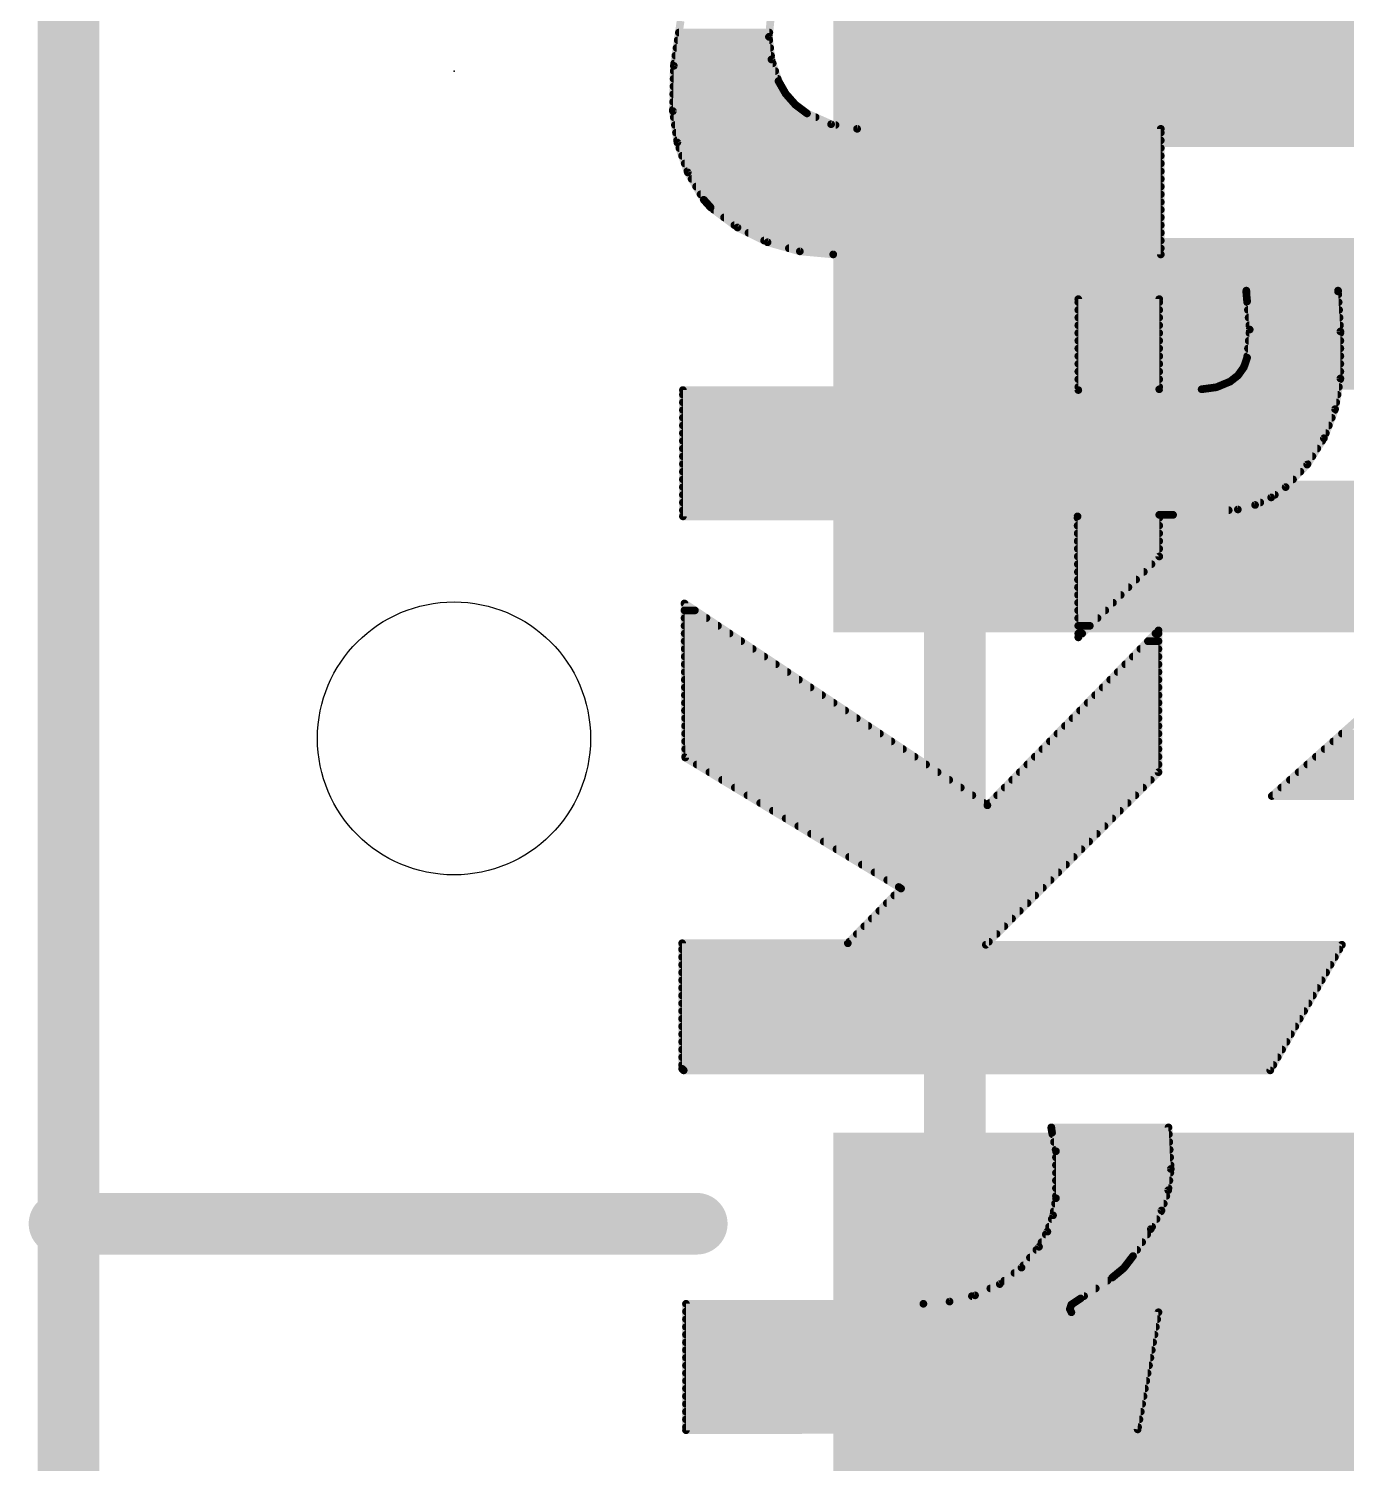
# Model space of a CAD drawing. Extents: x -0.9 to 39.5, y -0.1 to 25.5.
# Drawn here: x 3.678 to 8.021, y 8.11 to 12.84 of the extents above; entities that cross this region are included whole.
import ezdxf

# ---------------------------------------------------------------- set-up
doc = ezdxf.new("R2010")
doc.units = 0
for name, color, linetype in [('1', 12, 'CONTINUOUS'), ('16', 132, 'CONTINUOUS'), ('20', 53, 'CONTINUOUS'), ('21', 41, 'CONTINUOUS'), ('22', 40, 'CONTINUOUS'), ('23', 53, 'CONTINUOUS')]:
    doc.layers.add(name, color=color, linetype=linetype)

# ---------------------------------------------------------------- blocks, each defined once
blk = doc.blocks.new('RECT')
blk.add_solid([(-0.5, -0.5), (0.5, -0.5), (-0.5, 0.5), (0.5, 0.5)])

msp = doc.modelspace()

# ---------------------------------------------------------------- linework, layer by layer
at = {"layer": '1', "const_width": 0.2032}
msp.add_lwpolyline([(7.58, 12.7), (9.144, 12.7)], dxfattribs=at)
at = {"layer": '1', "const_width": 0.1016}
msp.add_lwpolyline([(7.58, 12.7508, 1), (7.58, 12.6492)], format="xyb", dxfattribs=at)
at = {"layer": '16', "const_width": 0.2032}
for points in [[(6.731, 20.447), (6.731, 4.572)], [(3.81, 19.05), (3.81, 5.08)]]:
    msp.add_lwpolyline(points, dxfattribs=at)
at = {"layer": '20'}
msp.add_circle((5.08, 10.5), 0.45, dxfattribs=at)
at = {"layer": '21', "const_width": 0.2032}
msp.add_lwpolyline([(5.88, 8.9), (3.78, 8.9)], dxfattribs=at)
at = {"layer": '21', "const_width": 0.1016}
for points in [[(3.78, 8.9508, 1), (3.78, 8.8492)], [(5.88, 8.8492, 1), (5.88, 8.9508)]]:
    msp.add_lwpolyline(points, format="xyb", dxfattribs=at)
at = {"layer": '22', "const_width": 0.0254}
for points in [[(5.8044, 12.7173), (5.8268, 12.8651)], [(6.1249, 12.8874), (6.1179, 12.8128)], [(5.821, 12.827), (6.1192, 12.827)], [(6.1179, 12.8128), (6.1262, 12.7383)], [(5.8133, 12.7762), (6.122, 12.7762)], [(5.8172, 12.8016), (6.1191, 12.8016)], [(5.8014, 12.5679), (5.8044, 12.7173)], [(5.8057, 12.7254), (6.1303, 12.7254)], [(5.8095, 12.7508), (6.1248, 12.7508)], [(6.1262, 12.7383), (6.1493, 12.667)], [(5.8036, 12.6746), (6.1468, 12.6746)], [(5.8041, 12.7), (6.1386, 12.7)], [(6.1493, 12.667), (6.1731, 12.6252)], [(5.8025, 12.6238), (6.1743, 12.6238)], [(5.8031, 12.6492), (6.1594, 12.6492)], [(6.1731, 12.6252), (6.2049, 12.5892)], [(5.8161, 12.4646), (5.8014, 12.5679)], [(5.8015, 12.573), (6.2264, 12.573)], [(5.802, 12.5984), (6.1967, 12.5984)], [(6.2049, 12.5892), (6.2433, 12.5603)], [(5.8043, 12.5476), (6.2717, 12.5476)], [(5.8079, 12.5222), (6.3374, 12.5222)], [(6.2433, 12.5603), (6.3227, 12.5248)], [(6.3227, 12.5248), (6.4084, 12.5095)], [(5.8115, 12.4968), (7.4092, 12.4968)], [(6.4084, 12.5095), (7.4092, 12.5095)], [(7.4092, 12.5095), (7.4092, 12.0955)], [(5.8151, 12.4714), (7.4092, 12.4714)], [(5.8504, 12.366), (5.8161, 12.4646)], [(5.8226, 12.446), (7.4092, 12.446)], [(5.8314, 12.4206), (7.4092, 12.4206)], [(5.8402, 12.3952), (7.4092, 12.3952)], [(5.8491, 12.3698), (7.4092, 12.3698)], [(5.903, 12.2758), (5.8504, 12.366)], [(5.863, 12.3444), (7.4092, 12.3444)], [(5.8778, 12.319), (7.4092, 12.319)], [(5.8926, 12.2936), (7.4092, 12.2936)], [(5.9258, 12.2504), (5.903, 12.2758)], [(5.9098, 12.2682), (7.4092, 12.2682)], [(6.0143, 12.1844), (5.9258, 12.2504)], [(5.936, 12.2428), (7.4092, 12.2428)], [(5.97, 12.2174), (7.4092, 12.2174)], [(6.0041, 12.192), (7.4092, 12.192)], [(6.1134, 12.1356), (6.0143, 12.1844)], [(6.0504, 12.1666), (7.4092, 12.1666)], [(6.102, 12.1412), (7.4092, 12.1412)], [(6.2197, 12.1056), (6.1134, 12.1356)], [(6.1835, 12.1158), (7.4092, 12.1158)], [(6.3297, 12.0955), (6.2197, 12.1056)], [(7.4092, 12.0955), (6.3297, 12.0955)], [(7.9934, 11.9761), (7.6911, 11.9761)], [(7.6911, 11.9761), (7.6911, 11.9685)], [(7.6911, 11.9685), (7.6937, 11.9405)], [(7.6916, 11.9634), (7.994, 11.9634)], [(7.9934, 11.9736), (7.9934, 11.9761)], [(8.001, 11.8415), (7.9934, 11.9736)], [(7.4041, 11.9482), (7.1374, 11.9482)], [(7.1374, 11.9482), (7.1374, 11.6484)], [(7.1374, 11.938), (7.4041, 11.938)], [(7.1374, 11.9126), (7.4041, 11.9126)], [(7.4041, 11.651), (7.4041, 11.9482)], [(7.6937, 11.9405), (7.7023, 11.8478)], [(7.6939, 11.938), (7.9954, 11.938)], [(7.6963, 11.9126), (7.9969, 11.9126)], [(7.1374, 11.8872), (7.4041, 11.8872)], [(7.1374, 11.8618), (7.4041, 11.8618)], [(7.6986, 11.8872), (7.9984, 11.8872)], [(7.701, 11.8618), (7.9998, 11.8618)], [(7.1374, 11.8364), (7.4041, 11.8364)], [(7.1374, 11.811), (7.4041, 11.811)], [(7.7023, 11.8478), (7.6937, 11.7551)], [(7.6989, 11.811), (8.001, 11.811)], [(7.7012, 11.8364), (8.001, 11.8364)], [(8.001, 11.6865), (8.001, 11.8415)], [(7.1374, 11.7856), (7.4041, 11.7856)], [(7.6965, 11.7856), (8.001, 11.7856)], [(7.1374, 11.7602), (7.4041, 11.7602)], [(7.1374, 11.7348), (7.4041, 11.7348)], [(7.683, 11.7238), (7.6638, 11.6968)], [(7.6937, 11.7551), (7.683, 11.7238)], [(7.6868, 11.7348), (8.001, 11.7348)], [(7.6942, 11.7602), (8.001, 11.7602)], [(7.1374, 11.7094), (7.4041, 11.7094)], [(7.1374, 11.684), (7.4041, 11.684)], [(7.6378, 11.6764), (7.5924, 11.6576)], [(7.6638, 11.6968), (7.6378, 11.6764)], [(7.6475, 11.684), (8.0006, 11.684)], [(7.6728, 11.7094), (8.001, 11.7094)], [(7.9836, 11.5853), (8.001, 11.6865)], [(7.1374, 11.6484), (5.8344, 11.6484)], [(5.8344, 11.6484), (5.8344, 11.2319)], [(5.8344, 11.6332), (7.9918, 11.6332)], [(7.1374, 11.6586), (7.4041, 11.6586)], [(7.5438, 11.651), (7.4041, 11.651)], [(7.5924, 11.6576), (7.5438, 11.651)], [(7.5948, 11.6586), (7.9962, 11.6586)], [(5.8344, 11.6078), (7.9874, 11.6078)], [(5.8344, 11.5824), (7.9825, 11.5824)], [(7.9466, 11.4894), (7.9836, 11.5853)], [(5.8344, 11.557), (7.9727, 11.557)], [(5.8344, 11.5316), (7.9629, 11.5316)], [(5.8344, 11.5062), (7.9531, 11.5062)], [(5.8344, 11.4808), (7.9412, 11.4808)], [(7.8916, 11.4027), (7.9466, 11.4894)], [(5.8344, 11.4554), (7.925, 11.4554)], [(5.8344, 11.43), (7.9089, 11.43)], [(5.8344, 11.4046), (7.8928, 11.4046)], [(7.8207, 11.3284), (7.8916, 11.4027)], [(5.8344, 11.3792), (7.8692, 11.3792)], [(5.8344, 11.3538), (7.845, 11.3538)], [(5.8344, 11.3284), (7.8207, 11.3284)], [(5.8344, 11.303), (7.7851, 11.303)], [(7.7199, 11.2695), (7.773, 11.2944)], [(7.773, 11.2944), (7.8207, 11.3284)], [(5.8344, 11.2776), (7.7371, 11.2776)], [(5.8344, 11.2522), (7.6331, 11.2522)], [(7.4498, 11.237), (7.6632, 11.2547)], [(7.6632, 11.2547), (7.7199, 11.2695)], [(5.8344, 11.2319), (7.1349, 11.2319)], [(7.1349, 11.2319), (7.1374, 10.8331)], [(7.1349, 11.2268), (7.4041, 11.2268)], [(7.1351, 11.2014), (7.4041, 11.2014)], [(7.4041, 11.0998), (7.4041, 11.237)], [(7.4041, 11.237), (7.4498, 11.237)], [(7.1353, 11.176), (7.4041, 11.176)], [(7.1354, 11.1506), (7.4041, 11.1506)], [(7.1356, 11.1252), (7.4041, 11.1252)], [(7.1357, 11.0998), (7.4041, 11.0998)], [(7.1359, 11.0744), (7.3787, 11.0744)], [(7.1374, 10.8331), (7.4041, 11.0998)], [(7.136, 11.049), (7.3533, 11.049)], [(7.1362, 11.0236), (7.3279, 11.0236)], [(7.1364, 10.9982), (7.3025, 10.9982)], [(7.1365, 10.9728), (7.2771, 10.9728)], [(6.8377, 10.2794), (5.8395, 10.9449)], [(5.8395, 10.9449), (5.842, 10.4369)], [(5.8396, 10.922), (5.8739, 10.922)], [(7.1367, 10.9474), (7.2517, 10.9474)], [(7.1368, 10.922), (7.2263, 10.922)], [(5.8397, 10.8966), (5.9119, 10.8966)], [(5.8399, 10.8712), (5.95, 10.8712)], [(7.137, 10.8966), (7.2009, 10.8966)], [(7.1372, 10.8712), (7.1755, 10.8712)], [(5.84, 10.8458), (5.9881, 10.8458)], [(5.8401, 10.8204), (6.0262, 10.8204)], [(7.4016, 10.856), (6.8377, 10.2794)], [(7.1373, 10.8458), (7.1501, 10.8458)], [(7.3668, 10.8204), (7.4016, 10.8204)], [(7.3916, 10.8458), (7.4016, 10.8458)], [(7.4016, 10.3886), (7.4016, 10.856)], [(5.8402, 10.795), (6.0643, 10.795)], [(7.3419, 10.795), (7.4016, 10.795)], [(7.7749, 10.3099), (8.3236, 10.7975)], [(5.8404, 10.7696), (6.1024, 10.7696)], [(5.8405, 10.7442), (6.1405, 10.7442)], [(7.2923, 10.7442), (7.4016, 10.7442)], [(7.3171, 10.7696), (7.4016, 10.7696)], [(5.8406, 10.7188), (6.1786, 10.7188)], [(5.8407, 10.6934), (6.2167, 10.6934)], [(7.2426, 10.6934), (7.4016, 10.6934)], [(7.2674, 10.7188), (7.4016, 10.7188)], [(5.8409, 10.668), (6.2548, 10.668)], [(5.841, 10.6426), (6.2929, 10.6426)], [(7.1929, 10.6426), (7.4016, 10.6426)], [(7.2177, 10.668), (7.4016, 10.668)], [(5.8411, 10.6172), (6.331, 10.6172)], [(5.8412, 10.5918), (6.3691, 10.5918)], [(7.1432, 10.5918), (7.4016, 10.5918)], [(7.1681, 10.6172), (7.4016, 10.6172)], [(5.8414, 10.5664), (6.4072, 10.5664)], [(5.8415, 10.541), (6.4453, 10.541)], [(7.0935, 10.541), (7.4016, 10.541)], [(7.1184, 10.5664), (7.4016, 10.5664)], [(5.8416, 10.5156), (6.4834, 10.5156)], [(5.8417, 10.4902), (6.5215, 10.4902)], [(7.0439, 10.4902), (7.4016, 10.4902)], [(7.0687, 10.5156), (7.4016, 10.5156)], [(7.9778, 10.4902), (9.6295, 10.4902)], [(8.0064, 10.5156), (9.6421, 10.5156)], [(5.8419, 10.4648), (6.5596, 10.4648)], [(7.019, 10.4648), (7.4016, 10.4648)], [(7.9492, 10.4648), (9.6112, 10.4648)], [(5.842, 10.4394), (6.5977, 10.4394)], [(5.842, 10.4369), (6.5456, 10.0101)], [(5.8798, 10.414), (6.6358, 10.414)], [(6.9693, 10.414), (7.4016, 10.414)], [(6.9942, 10.4394), (7.4016, 10.4394)], [(7.892, 10.414), (9.5661, 10.414)], [(7.9206, 10.4394), (9.5914, 10.4394)], [(5.9216, 10.3886), (6.6739, 10.3886)], [(5.9635, 10.3632), (6.712, 10.3632)], [(6.8326, 9.8196), (7.4016, 10.3886)], [(6.9197, 10.3632), (7.3762, 10.3632)], [(6.9445, 10.3886), (7.4016, 10.3886)], [(7.8349, 10.3632), (9.495, 10.3632)], [(7.8635, 10.3886), (9.5364, 10.3886)], [(6.0054, 10.3378), (6.7501, 10.3378)], [(6.0472, 10.3124), (6.7882, 10.3124)], [(6.87, 10.3124), (7.3254, 10.3124)], [(6.8948, 10.3378), (7.3508, 10.3378)], [(9.2913, 10.3099), (7.7749, 10.3099)], [(7.7777, 10.3124), (9.3212, 10.3124)], [(7.8063, 10.3378), (9.444, 10.3378)], [(6.0891, 10.287), (6.8263, 10.287)], [(6.131, 10.2616), (7.2746, 10.2616)], [(6.8451, 10.287), (7.3, 10.287)], [(6.1729, 10.2362), (7.2492, 10.2362)], [(6.2147, 10.2108), (7.2238, 10.2108)], [(6.2566, 10.1854), (7.1984, 10.1854)], [(6.2985, 10.16), (7.173, 10.16)], [(6.3404, 10.1346), (7.1476, 10.1346)], [(6.3822, 10.1092), (7.1222, 10.1092)], [(6.4241, 10.0838), (7.0968, 10.0838)], [(6.466, 10.0584), (7.0714, 10.0584)], [(6.5078, 10.033), (7.046, 10.033)], [(6.5532, 10.0051), (6.3779, 9.8247)], [(6.531, 9.9822), (6.9952, 9.9822)], [(6.5456, 10.0101), (6.5532, 10.0051)], [(6.5494, 10.0076), (7.0206, 10.0076)], [(6.4816, 9.9314), (6.9444, 9.9314)], [(6.5063, 9.9568), (6.9698, 9.9568)], [(6.4322, 9.8806), (6.8936, 9.8806)], [(6.4569, 9.906), (6.919, 9.906)], [(6.3779, 9.8247), (5.8318, 9.8247)], [(5.8318, 9.8247), (5.8318, 9.4107)], [(6.3829, 9.8298), (6.8428, 9.8298)], [(6.4075, 9.8552), (6.8682, 9.8552)], [(5.8318, 9.8044), (7.9974, 9.8044)], [(5.8318, 9.779), (7.9829, 9.779)], [(8.0061, 9.8196), (6.8326, 9.8196)], [(7.7699, 9.4056), (8.0061, 9.8196)], [(5.8318, 9.7536), (7.9684, 9.7536)], [(5.8318, 9.7282), (7.954, 9.7282)], [(5.8318, 9.7028), (7.9395, 9.7028)], [(5.8318, 9.6774), (7.925, 9.6774)], [(5.8318, 9.652), (7.9105, 9.652)], [(5.8318, 9.6266), (7.896, 9.6266)], [(5.8318, 9.6012), (7.8815, 9.6012)], [(5.8318, 9.5758), (7.867, 9.5758)], [(5.8318, 9.5504), (7.8525, 9.5504)], [(5.8318, 9.525), (7.838, 9.525)], [(5.8318, 9.4996), (7.8235, 9.4996)], [(5.8318, 9.4742), (7.809, 9.4742)], [(5.8318, 9.4488), (7.7945, 9.4488)], [(5.8318, 9.4234), (7.7801, 9.4234)], [(5.8318, 9.4107), (5.8369, 9.4056)], [(5.8369, 9.4056), (7.7699, 9.4056)], [(7.4346, 9.2177), (7.0485, 9.2177)], [(7.0485, 9.2177), (7.0485, 9.2151)], [(7.0485, 9.2151), (7.051, 9.1999)], [(7.4422, 9.0805), (7.4346, 9.2177)], [(7.051, 9.1999), (7.0637, 9.1389)], [(7.0521, 9.1948), (7.4359, 9.1948)], [(7.0574, 9.1694), (7.4373, 9.1694)], [(7.0626, 9.144), (7.4387, 9.144)], [(7.0637, 9.1389), (7.0637, 8.984)], [(7.0637, 9.1186), (7.4401, 9.1186)], [(7.0637, 9.0932), (7.4415, 9.0932)], [(7.4338, 9.0104), (7.4422, 9.0805)], [(7.0637, 9.0678), (7.4407, 9.0678)], [(7.0637, 9.0424), (7.4376, 9.0424)], [(7.0637, 8.984), (7.0542, 8.9278)], [(7.0637, 9.017), (7.4346, 9.017)], [(7.0637, 8.9916), (7.4275, 8.9916)], [(7.4115, 8.9435), (7.4338, 9.0104)], [(7.0542, 8.9278), (7.0354, 8.8739)], [(7.0564, 8.9408), (7.4099, 8.9408)], [(7.0607, 8.9662), (7.419, 8.9662)], [(7.3762, 8.8824), (7.4115, 8.9435)], [(7.041, 8.89), (7.3806, 8.89)], [(7.0499, 8.9154), (7.3953, 8.9154)], [(7.3177, 8.7935), (7.3762, 8.8824)], [(7.0354, 8.8739), (7.0079, 8.824)], [(7.0163, 8.8392), (7.3478, 8.8392)], [(7.0303, 8.8646), (7.3645, 8.8646)], [(7.0079, 8.824), (6.9502, 8.7553)], [(6.978, 8.7884), (7.3138, 8.7884)], [(6.9993, 8.8138), (7.3311, 8.8138)], [(7.2875, 8.754), (7.3177, 8.7935)], [(6.9502, 8.7553), (6.8787, 8.701)], [(6.9268, 8.7376), (7.2676, 8.7376)], [(6.9566, 8.763), (7.2944, 8.763)], [(7.2492, 8.7224), (7.2875, 8.754)], [(6.8787, 8.701), (6.797, 8.6639)], [(6.8934, 8.7122), (7.2337, 8.7122)], [(7.145, 8.6538), (7.2492, 8.7224)], [(6.713, 8.6434), (6.6269, 8.636)], [(6.797, 8.6639), (6.713, 8.6434)], [(6.7867, 8.6614), (7.1565, 8.6614)], [(6.8474, 8.6868), (7.1951, 8.6868)], [(7.1145, 8.6335), (7.145, 8.6538)], [(6.6269, 8.636), (5.8445, 8.636)], [(5.8445, 8.636), (5.8445, 8.2194)], [(5.8445, 8.6106), (7.1133, 8.6106)], [(6.6269, 8.636), (7.1183, 8.636)], [(7.1095, 8.6182), (7.1145, 8.6335)], [(7.1145, 8.6081), (7.1095, 8.6182)], [(7.4016, 8.6081), (7.1145, 8.6081)], [(7.333, 8.222), (7.4016, 8.6081)], [(5.8445, 8.5852), (7.3975, 8.5852)], [(5.8445, 8.5598), (7.393, 8.5598)], [(5.8445, 8.5344), (7.3885, 8.5344)], [(5.8445, 8.509), (7.384, 8.509)], [(5.8445, 8.4836), (7.3795, 8.4836)], [(5.8445, 8.4582), (7.375, 8.4582)], [(5.8445, 8.4328), (7.3705, 8.4328)], [(5.8445, 8.4074), (7.3659, 8.4074)], [(5.8445, 8.382), (7.3614, 8.382)], [(5.8445, 8.3566), (7.3569, 8.3566)], [(5.8445, 8.3312), (7.3524, 8.3312)], [(5.8445, 8.3058), (7.3479, 8.3058)], [(5.8445, 8.2804), (7.3434, 8.2804)], [(5.8445, 8.255), (7.3389, 8.255)], [(5.8445, 8.2296), (7.3344, 8.2296)], [(5.8445, 8.2194), (7.333, 8.222)]]:
    msp.add_lwpolyline(points, dxfattribs=at)
at = {"layer": '22', "const_width": 0.0127}
for points in [[(5.821, 12.8333, 1), (5.821, 12.8207)], [(6.1242, 12.8135, 1), (6.1116, 12.8121)], [(6.1116, 12.8134, 1), (6.1242, 12.8122)], [(6.1192, 12.8207, 1), (6.1192, 12.8333)], [(5.8133, 12.7826, 1), (5.8133, 12.7699)], [(5.8172, 12.8079, 1), (5.8172, 12.7953)], [(6.1191, 12.7953, 1), (6.1191, 12.8079)], [(6.122, 12.7699, 1), (6.122, 12.7826)], [(5.8108, 12.7172, 1), (5.7981, 12.7175)], [(5.7982, 12.7183, 1), (5.8107, 12.7164)], [(5.8057, 12.7317, 1), (5.8057, 12.7191)], [(5.8095, 12.7571, 1), (5.8095, 12.7445)], [(6.1322, 12.7403, 1), (6.1201, 12.7363)], [(6.1198, 12.7376, 1), (6.1325, 12.739)], [(6.1248, 12.7445, 1), (6.1248, 12.7571)], [(6.1303, 12.7191, 1), (6.1303, 12.7317)], [(5.8036, 12.6809, 1), (5.8036, 12.6683)], [(5.8041, 12.7064, 1), (5.8041, 12.6937)], [(6.1386, 12.6937, 1), (6.1386, 12.7064)], [(6.1548, 12.6701, 1), (6.1438, 12.6639)], [(6.1433, 12.665, 1), (6.1553, 12.669)], [(6.1468, 12.6683, 1), (6.1468, 12.6809)], [(5.8025, 12.6302, 1), (5.8025, 12.6175)], [(5.8031, 12.6555, 1), (5.8031, 12.6429)], [(6.1594, 12.6429, 1), (6.1594, 12.6555)], [(6.1778, 12.6294, 1), (6.1683, 12.621)], [(6.1676, 12.6221, 1), (6.1786, 12.6284)], [(6.1743, 12.6175, 1), (6.1743, 12.6302)], [(5.8077, 12.5688, 1), (5.7951, 12.567)], [(5.8015, 12.5793, 1), (5.8015, 12.5667)], [(5.802, 12.6047, 1), (5.802, 12.5921)], [(6.1967, 12.5921, 1), (6.1967, 12.6047)], [(6.2087, 12.5942, 1), (6.201, 12.5841)], [(6.2001, 12.585, 1), (6.2096, 12.5934)], [(6.2264, 12.5667, 1), (6.2264, 12.5793)], [(5.7951, 12.568, 1), (5.8077, 12.5678)], [(5.8043, 12.554, 1), (5.8043, 12.5413)], [(5.8079, 12.5285, 1), (5.8079, 12.5159)], [(6.2459, 12.5661, 1), (6.2407, 12.5545)], [(6.2395, 12.5552, 1), (6.2471, 12.5654)], [(6.2717, 12.5413, 1), (6.2717, 12.554)], [(6.3239, 12.5311, 1), (6.3216, 12.5186)], [(6.3202, 12.519, 1), (6.3253, 12.5306)], [(6.3374, 12.5159, 1), (6.3374, 12.5285)], [(5.8115, 12.5031, 1), (5.8115, 12.4905)], [(6.4084, 12.5159, 1), (6.4084, 12.5032)], [(6.4073, 12.5032, 1), (6.4095, 12.5158)], [(7.4156, 12.5095, 1), (7.4028, 12.5095)], [(7.4092, 12.5032, 1), (7.4092, 12.5159)], [(7.4092, 12.4905, 1), (7.4092, 12.5031)], [(5.8151, 12.4778, 1), (5.8151, 12.4651)], [(5.8221, 12.4666, 1), (5.8101, 12.4625)], [(5.8098, 12.4637, 1), (5.8224, 12.4655)], [(5.8226, 12.4523, 1), (5.8226, 12.4397)], [(7.4092, 12.4651, 1), (7.4092, 12.4778)], [(7.4092, 12.4397, 1), (7.4092, 12.4523)], [(5.8314, 12.4269, 1), (5.8314, 12.4143)], [(5.8402, 12.4016, 1), (5.8402, 12.3889)], [(7.4092, 12.4143, 1), (7.4092, 12.4269)], [(7.4092, 12.3889, 1), (7.4092, 12.4016)], [(5.8491, 12.3762, 1), (5.8491, 12.3635)], [(5.8559, 12.3692, 1), (5.8449, 12.3628)], [(5.8444, 12.3639, 1), (5.8564, 12.3681)], [(5.863, 12.3507, 1), (5.863, 12.3381)], [(7.4092, 12.3635, 1), (7.4092, 12.3762)], [(7.4092, 12.3381, 1), (7.4092, 12.3507)], [(5.8778, 12.3254, 1), (5.8778, 12.3127)], [(5.8926, 12.3, 1), (5.8926, 12.2873)], [(7.4092, 12.3127, 1), (7.4092, 12.3254)], [(7.4092, 12.2873, 1), (7.4092, 12.3)], [(5.9077, 12.28, 1), (5.8983, 12.2716)], [(5.8975, 12.2726, 1), (5.9085, 12.279)], [(5.9098, 12.2745, 1), (5.9098, 12.2619)], [(5.9296, 12.2555, 1), (5.922, 12.2453)], [(5.9211, 12.2462, 1), (5.9305, 12.2546)], [(5.936, 12.2492, 1), (5.936, 12.2365)], [(7.4092, 12.2619, 1), (7.4092, 12.2745)], [(7.4092, 12.2365, 1), (7.4092, 12.2492)], [(5.97, 12.2238, 1), (5.97, 12.2111)], [(6.0041, 12.1983, 1), (6.0041, 12.1857)], [(7.4092, 12.2111, 1), (7.4092, 12.2238)], [(7.4092, 12.1857, 1), (7.4092, 12.1983)], [(6.0171, 12.1901, 1), (6.0115, 12.1787)], [(6.0105, 12.1793, 1), (6.0181, 12.1895)], [(6.0504, 12.173, 1), (6.0504, 12.1603)], [(7.4092, 12.1603, 1), (7.4092, 12.173)], [(6.102, 12.1476, 1), (6.102, 12.1349)], [(6.1151, 12.1417, 1), (6.1117, 12.1294)], [(6.1106, 12.1299, 1), (6.1162, 12.1413)], [(6.1835, 12.1221, 1), (6.1835, 12.1095)], [(6.2203, 12.1119, 1), (6.2191, 12.0993)], [(6.218, 12.0995, 1), (6.2214, 12.1117)], [(6.3297, 12.1019, 1), (6.3297, 12.0892)], [(6.3291, 12.0892, 1), (6.3303, 12.1018)], [(7.4092, 12.1349, 1), (7.4092, 12.1476)], [(7.4092, 12.1095, 1), (7.4092, 12.1221)], [(7.4092, 12.0892, 1), (7.4092, 12.1019)], [(7.4028, 12.0955, 1), (7.4156, 12.0955)], [(7.6911, 11.9825, 1), (7.6911, 11.9698)], [(7.6974, 11.9691, 1), (7.6848, 11.9679)], [(7.6975, 11.9761, 1), (7.6848, 11.9761)], [(7.6848, 11.9685, 1), (7.6975, 11.9685)], [(7.6916, 11.9697, 1), (7.6916, 11.9571)], [(7.9998, 11.9761, 1), (7.987, 11.9761)], [(7.987, 11.9736, 1), (7.9998, 11.9736)], [(7.9997, 11.974, 1), (7.9871, 11.9732)], [(7.9934, 11.9698, 1), (7.9934, 11.9825)], [(7.994, 11.9571, 1), (7.994, 11.9697)], [(7.1438, 11.9482, 1), (7.1311, 11.9482)], [(7.1374, 11.9444, 1), (7.1374, 11.9317)], [(7.1374, 11.919, 1), (7.1374, 11.9063)], [(7.1374, 11.9545, 1), (7.1374, 11.9419)], [(7.4105, 11.9482, 1), (7.3978, 11.9482)], [(7.4041, 11.9419, 1), (7.4041, 11.9545)], [(7.4041, 11.9317, 1), (7.4041, 11.9444)], [(7.4041, 11.9063, 1), (7.4041, 11.919)], [(7.7, 11.9411, 1), (7.6874, 11.9399)], [(7.6874, 11.9399, 1), (7.7, 11.9411)], [(7.6939, 11.9444, 1), (7.6939, 11.9317)], [(7.6963, 11.919, 1), (7.6963, 11.9063)], [(7.9954, 11.9317, 1), (7.9954, 11.9444)], [(7.9969, 11.9063, 1), (7.9969, 11.919)], [(7.1374, 11.8681, 1), (7.1374, 11.8555)], [(7.1374, 11.8935, 1), (7.1374, 11.8809)], [(7.4041, 11.8809, 1), (7.4041, 11.8935)], [(7.4041, 11.8555, 1), (7.4041, 11.8681)], [(7.6986, 11.8935, 1), (7.6986, 11.8809)], [(7.701, 11.8681, 1), (7.701, 11.8555)], [(7.9984, 11.8809, 1), (7.9984, 11.8935)], [(7.9998, 11.8555, 1), (7.9998, 11.8681)], [(7.1374, 11.8428, 1), (7.1374, 11.8301)], [(7.4041, 11.8301, 1), (7.4041, 11.8428)], [(7.7012, 11.8428, 1), (7.7012, 11.8301)], [(7.7086, 11.8472, 1), (7.696, 11.8484)], [(7.696, 11.8472, 1), (7.7086, 11.8484)], [(8.0074, 11.8415, 1), (7.9947, 11.8415)], [(7.9947, 11.8411, 1), (8.0073, 11.8419)], [(8.001, 11.8301, 1), (8.001, 11.8428)], [(7.1374, 11.7919, 1), (7.1374, 11.7793)], [(7.1374, 11.8173, 1), (7.1374, 11.8047)], [(7.4041, 11.8047, 1), (7.4041, 11.8173)], [(7.4041, 11.7793, 1), (7.4041, 11.7919)], [(7.6965, 11.7919, 1), (7.6965, 11.7793)], [(7.6989, 11.8173, 1), (7.6989, 11.8047)], [(8.001, 11.8047, 1), (8.001, 11.8173)], [(8.001, 11.7793, 1), (8.001, 11.7919)], [(7.1374, 11.7666, 1), (7.1374, 11.7539)], [(7.1374, 11.7411, 1), (7.1374, 11.7285)], [(7.4041, 11.7539, 1), (7.4041, 11.7666)], [(7.4041, 11.7285, 1), (7.4041, 11.7411)], [(7.677, 11.7258, 1), (7.689, 11.7217)], [(7.6882, 11.7201, 1), (7.6778, 11.7275)], [(7.6868, 11.7411, 1), (7.6868, 11.7285)], [(7.6874, 11.7557, 1), (7.7, 11.7545)], [(7.6997, 11.753, 1), (7.6877, 11.7572)], [(7.6942, 11.7666, 1), (7.6942, 11.7539)], [(8.001, 11.7539, 1), (8.001, 11.7666)], [(8.001, 11.7285, 1), (8.001, 11.7411)], [(7.1374, 11.7157, 1), (7.1374, 11.7031)], [(7.1374, 11.6904, 1), (7.1374, 11.6777)], [(7.4041, 11.7031, 1), (7.4041, 11.7157)], [(7.4041, 11.6777, 1), (7.4041, 11.6904)], [(7.6339, 11.6814, 1), (7.6417, 11.6714)], [(7.6402, 11.6705, 1), (7.6354, 11.6823)], [(7.6475, 11.6904, 1), (7.6475, 11.6777)], [(7.6587, 11.7005, 1), (7.669, 11.6931)], [(7.6678, 11.6918, 1), (7.6599, 11.7018)], [(7.6728, 11.7157, 1), (7.6728, 11.7031)], [(7.9947, 11.6865, 1), (8.0074, 11.6865)], [(8.0073, 11.6854, 1), (7.9947, 11.6876)], [(8.0006, 11.6777, 1), (8.0006, 11.6904)], [(8.001, 11.7031, 1), (8.001, 11.7157)], [(5.8344, 11.6547, 1), (5.8344, 11.6421)], [(5.8344, 11.6395, 1), (5.8344, 11.6269)], [(5.8408, 11.6484, 1), (5.8281, 11.6484)], [(7.1311, 11.6484, 1), (7.1438, 11.6484)], [(7.1374, 11.6649, 1), (7.1374, 11.6523)], [(7.1374, 11.6421, 1), (7.1374, 11.6547)], [(7.4041, 11.6573, 1), (7.4041, 11.6447)], [(7.3978, 11.651, 1), (7.4105, 11.651)], [(7.4041, 11.6523, 1), (7.4041, 11.6649)], [(7.5429, 11.6573, 1), (7.5447, 11.6447)], [(7.5438, 11.6447, 1), (7.5438, 11.6573)], [(7.59, 11.6635, 1), (7.5949, 11.6518)], [(7.5948, 11.6649, 1), (7.5948, 11.6523)], [(7.5933, 11.6513, 1), (7.5916, 11.6639)], [(7.9918, 11.6269, 1), (7.9918, 11.6395)], [(7.9962, 11.6523, 1), (7.9962, 11.6649)], [(5.8344, 11.6142, 1), (5.8344, 11.6015)], [(5.8344, 11.5887, 1), (5.8344, 11.5761)], [(7.9773, 11.5864, 1), (7.9898, 11.5842)], [(7.9895, 11.583, 1), (7.9776, 11.5876)], [(7.9825, 11.5761, 1), (7.9825, 11.5887)], [(7.9874, 11.6015, 1), (7.9874, 11.6142)], [(5.8344, 11.5633, 1), (5.8344, 11.5507)], [(5.8344, 11.538, 1), (5.8344, 11.5253)], [(7.9629, 11.5253, 1), (7.9629, 11.538)], [(7.9727, 11.5507, 1), (7.9727, 11.5633)], [(5.8344, 11.5125, 1), (5.8344, 11.4999)], [(5.8344, 11.4871, 1), (5.8344, 11.4745)], [(7.9407, 11.4917, 1), (7.9526, 11.4872)], [(7.9412, 11.4745, 1), (7.9412, 11.4871)], [(7.952, 11.486, 1), (7.9413, 11.4928)], [(7.9531, 11.4999, 1), (7.9531, 11.5125)], [(5.8344, 11.4618, 1), (5.8344, 11.4491)], [(7.925, 11.4491, 1), (7.925, 11.4618)], [(5.8344, 11.4363, 1), (5.8344, 11.4237)], [(5.8344, 11.4109, 1), (5.8344, 11.3983)], [(7.8863, 11.4061, 1), (7.897, 11.3993)], [(7.8962, 11.3983, 1), (7.887, 11.4071)], [(7.8928, 11.3983, 1), (7.8928, 11.4109)], [(7.9089, 11.4237, 1), (7.9089, 11.4363)], [(5.8344, 11.3856, 1), (5.8344, 11.3729)], [(5.8344, 11.3601, 1), (5.8344, 11.3475)], [(7.845, 11.3475, 1), (7.845, 11.3601)], [(7.8692, 11.3729, 1), (7.8692, 11.3856)], [(5.8344, 11.3347, 1), (5.8344, 11.3221)], [(5.8344, 11.3094, 1), (5.8344, 11.2967)], [(7.7693, 11.2996, 1), (7.7767, 11.2892)], [(7.7757, 11.2886, 1), (7.7703, 11.3001)], [(7.7851, 11.2967, 1), (7.7851, 11.3094)], [(7.8161, 11.3328, 1), (7.8253, 11.324)], [(7.8244, 11.3232, 1), (7.817, 11.3336)], [(7.8207, 11.3221, 1), (7.8207, 11.3347)], [(5.8344, 11.284, 1), (5.8344, 11.2713)], [(5.8344, 11.2585, 1), (5.8344, 11.2459)], [(7.6331, 11.2459, 1), (7.6331, 11.2585)], [(7.6616, 11.2608, 1), (7.6648, 11.2486)], [(7.6637, 11.2484, 1), (7.6627, 11.261)], [(7.7172, 11.2753, 1), (7.7226, 11.2638)], [(7.7215, 11.2634, 1), (7.7183, 11.2757)], [(7.7371, 11.2713, 1), (7.7371, 11.284)], [(5.8344, 11.2383, 1), (5.8344, 11.2256)], [(5.8281, 11.2319, 1), (5.8408, 11.2319)], [(7.1412, 11.2319, 1), (7.1286, 11.2319)], [(7.1349, 11.2332, 1), (7.1349, 11.2205)], [(7.1351, 11.2078, 1), (7.1351, 11.1951)], [(7.1349, 11.2256, 1), (7.1349, 11.2383)], [(7.4105, 11.237, 1), (7.3978, 11.237)], [(7.4041, 11.2433, 1), (7.4041, 11.2307)], [(7.4041, 11.2205, 1), (7.4041, 11.2332)], [(7.4041, 11.1951, 1), (7.4041, 11.2078)], [(7.4493, 11.2433, 1), (7.4503, 11.2307)], [(7.4498, 11.2307, 1), (7.4498, 11.2433)], [(7.1353, 11.1823, 1), (7.1353, 11.1697)], [(7.1354, 11.157, 1), (7.1354, 11.1443)], [(7.4041, 11.1697, 1), (7.4041, 11.1823)], [(7.4041, 11.1443, 1), (7.4041, 11.157)], [(7.1356, 11.1316, 1), (7.1356, 11.1189)], [(7.4041, 11.1189, 1), (7.4041, 11.1316)], [(7.1357, 11.1061, 1), (7.1357, 11.0935)], [(7.1359, 11.0808, 1), (7.1359, 11.0681)], [(7.3787, 11.0681, 1), (7.3787, 11.0808)], [(7.3978, 11.0998, 1), (7.4105, 11.0998)], [(7.4086, 11.0953, 1), (7.3996, 11.1043)], [(7.4041, 11.0935, 1), (7.4041, 11.1061)], [(7.136, 11.0554, 1), (7.136, 11.0427)], [(7.1362, 11.0299, 1), (7.1362, 11.0173)], [(7.3279, 11.0173, 1), (7.3279, 11.0299)], [(7.3533, 11.0427, 1), (7.3533, 11.0554)], [(7.1364, 11.0046, 1), (7.1364, 10.9919)], [(7.1365, 10.9792, 1), (7.1365, 10.9665)], [(7.2771, 10.9665, 1), (7.2771, 10.9792)], [(7.3025, 10.9919, 1), (7.3025, 11.0046)], [(5.843, 10.9502, 1), (5.836, 10.9396)], [(5.8458, 10.9449, 1), (5.8332, 10.9449)], [(5.8396, 10.9284, 1), (5.8396, 10.9157)], [(5.8739, 10.9157, 1), (5.8739, 10.9284)], [(7.1367, 10.9537, 1), (7.1367, 10.9411)], [(7.1368, 10.9284, 1), (7.1368, 10.9157)], [(7.2263, 10.9157, 1), (7.2263, 10.9284)], [(7.2517, 10.9411, 1), (7.2517, 10.9537)], [(5.8397, 10.903, 1), (5.8397, 10.8903)], [(5.8399, 10.8775, 1), (5.8399, 10.8649)], [(5.9119, 10.8903, 1), (5.9119, 10.903)], [(5.95, 10.8649, 1), (5.95, 10.8775)], [(7.137, 10.903, 1), (7.137, 10.8903)], [(7.1372, 10.8775, 1), (7.1372, 10.8649)], [(7.1755, 10.8649, 1), (7.1755, 10.8775)], [(7.2009, 10.8903, 1), (7.2009, 10.903)], [(5.84, 10.8521, 1), (5.84, 10.8395)], [(5.8401, 10.8268, 1), (5.8401, 10.8141)], [(5.9881, 10.8395, 1), (5.9881, 10.8521)], [(6.0262, 10.8141, 1), (6.0262, 10.8268)], [(7.1373, 10.8521, 1), (7.1373, 10.8395)], [(7.1329, 10.8376, 1), (7.1419, 10.8286)], [(7.1311, 10.8331, 1), (7.1437, 10.8331)], [(7.1501, 10.8395, 1), (7.1501, 10.8521)], [(7.3668, 10.8268, 1), (7.3668, 10.8141)], [(7.3916, 10.8521, 1), (7.3916, 10.8395)], [(7.408, 10.856, 1), (7.3952, 10.856)], [(7.4061, 10.8516, 1), (7.3971, 10.8604)], [(7.4016, 10.8395, 1), (7.4016, 10.8521)], [(7.4016, 10.8141, 1), (7.4016, 10.8268)], [(5.8402, 10.8013, 1), (5.8402, 10.7887)], [(6.0643, 10.7887, 1), (6.0643, 10.8013)], [(7.3419, 10.8013, 1), (7.3419, 10.7887)], [(7.4016, 10.7887, 1), (7.4016, 10.8013)], [(5.8404, 10.7759, 1), (5.8404, 10.7633)], [(5.8405, 10.7506, 1), (5.8405, 10.7379)], [(6.1024, 10.7633, 1), (6.1024, 10.7759)], [(6.1405, 10.7379, 1), (6.1405, 10.7506)], [(7.2923, 10.7506, 1), (7.2923, 10.7379)], [(7.3171, 10.7759, 1), (7.3171, 10.7633)], [(7.4016, 10.7633, 1), (7.4016, 10.7759)], [(7.4016, 10.7379, 1), (7.4016, 10.7506)], [(5.8406, 10.7251, 1), (5.8406, 10.7125)], [(5.8407, 10.6997, 1), (5.8407, 10.6871)], [(6.1786, 10.7125, 1), (6.1786, 10.7251)], [(6.2167, 10.6871, 1), (6.2167, 10.6997)], [(7.2426, 10.6997, 1), (7.2426, 10.6871)], [(7.2674, 10.7251, 1), (7.2674, 10.7125)], [(7.4016, 10.7125, 1), (7.4016, 10.7251)], [(7.4016, 10.6871, 1), (7.4016, 10.6997)], [(5.8409, 10.6744, 1), (5.8409, 10.6617)], [(5.841, 10.6489, 1), (5.841, 10.6363)], [(6.2548, 10.6617, 1), (6.2548, 10.6744)], [(6.2929, 10.6363, 1), (6.2929, 10.6489)], [(7.1929, 10.6489, 1), (7.1929, 10.6363)], [(7.2177, 10.6744, 1), (7.2177, 10.6617)], [(7.4016, 10.6617, 1), (7.4016, 10.6744)], [(7.4016, 10.6363, 1), (7.4016, 10.6489)], [(5.8411, 10.6235, 1), (5.8411, 10.6109)], [(5.8412, 10.5982, 1), (5.8412, 10.5855)], [(6.331, 10.6109, 1), (6.331, 10.6235)], [(6.3691, 10.5855, 1), (6.3691, 10.5982)], [(7.1432, 10.5982, 1), (7.1432, 10.5855)], [(7.1681, 10.6235, 1), (7.1681, 10.6109)], [(7.4016, 10.6109, 1), (7.4016, 10.6235)], [(7.4016, 10.5855, 1), (7.4016, 10.5982)], [(5.8414, 10.5727, 1), (5.8414, 10.5601)], [(5.8415, 10.5473, 1), (5.8415, 10.5347)], [(6.4072, 10.5601, 1), (6.4072, 10.5727)], [(6.4453, 10.5347, 1), (6.4453, 10.5473)], [(7.0935, 10.5473, 1), (7.0935, 10.5347)], [(7.1184, 10.5727, 1), (7.1184, 10.5601)], [(7.4016, 10.5601, 1), (7.4016, 10.5727)], [(7.4016, 10.5347, 1), (7.4016, 10.5473)], [(5.8416, 10.522, 1), (5.8416, 10.5093)], [(5.8417, 10.4965, 1), (5.8417, 10.4839)], [(6.4834, 10.5093, 1), (6.4834, 10.522)], [(6.5215, 10.4839, 1), (6.5215, 10.4965)], [(7.0439, 10.4965, 1), (7.0439, 10.4839)], [(7.0687, 10.522, 1), (7.0687, 10.5093)], [(7.4016, 10.5093, 1), (7.4016, 10.522)], [(7.4016, 10.4839, 1), (7.4016, 10.4965)], [(7.9778, 10.4965, 1), (7.9778, 10.4839)], [(8.0064, 10.522, 1), (8.0064, 10.5093)], [(5.8419, 10.4711, 1), (5.8419, 10.4585)], [(5.842, 10.4458, 1), (5.842, 10.4331)], [(6.5596, 10.4585, 1), (6.5596, 10.4711)], [(6.5977, 10.4331, 1), (6.5977, 10.4458)], [(6.9942, 10.4458, 1), (6.9942, 10.4331)], [(7.019, 10.4711, 1), (7.019, 10.4585)], [(7.4016, 10.4585, 1), (7.4016, 10.4711)], [(7.4016, 10.4331, 1), (7.4016, 10.4458)], [(7.9206, 10.4458, 1), (7.9206, 10.4331)], [(7.9492, 10.4711, 1), (7.9492, 10.4585)], [(5.8453, 10.4423, 1), (5.8387, 10.4315)], [(5.8357, 10.4369, 1), (5.8483, 10.4369)], [(5.8798, 10.4203, 1), (5.8798, 10.4077)], [(6.6358, 10.4077, 1), (6.6358, 10.4203)], [(6.9693, 10.4203, 1), (6.9693, 10.4077)], [(7.4016, 10.4077, 1), (7.4016, 10.4203)], [(7.892, 10.4203, 1), (7.892, 10.4077)], [(5.9216, 10.3949, 1), (5.9216, 10.3823)], [(5.9635, 10.3696, 1), (5.9635, 10.3569)], [(6.6739, 10.3823, 1), (6.6739, 10.3949)], [(6.712, 10.3569, 1), (6.712, 10.3696)], [(6.9197, 10.3696, 1), (6.9197, 10.3569)], [(6.9445, 10.3949, 1), (6.9445, 10.3823)], [(7.3762, 10.3569, 1), (7.3762, 10.3696)], [(7.3952, 10.3886, 1), (7.408, 10.3886)], [(7.4061, 10.3841, 1), (7.3971, 10.3931)], [(7.4016, 10.3823, 1), (7.4016, 10.3949)], [(7.8349, 10.3696, 1), (7.8349, 10.3569)], [(7.8635, 10.3949, 1), (7.8635, 10.3823)], [(6.0054, 10.3441, 1), (6.0054, 10.3315)], [(6.0472, 10.3187, 1), (6.0472, 10.3061)], [(6.7501, 10.3315, 1), (6.7501, 10.3441)], [(6.7882, 10.3061, 1), (6.7882, 10.3187)], [(6.87, 10.3187, 1), (6.87, 10.3061)], [(6.8948, 10.3441, 1), (6.8948, 10.3315)], [(7.3254, 10.3061, 1), (7.3254, 10.3187)], [(7.3508, 10.3315, 1), (7.3508, 10.3441)], [(7.7749, 10.3163, 1), (7.7749, 10.3036)], [(7.7707, 10.3146, 1), (7.7791, 10.3052)], [(7.7777, 10.3187, 1), (7.7777, 10.3061)], [(7.8063, 10.3441, 1), (7.8063, 10.3315)], [(6.0891, 10.2934, 1), (6.0891, 10.2807)], [(6.131, 10.2679, 1), (6.131, 10.2553)], [(6.8263, 10.2807, 1), (6.8263, 10.2934)], [(6.8332, 10.2838, 1), (6.8422, 10.275)], [(6.8342, 10.2741, 1), (6.8412, 10.2847)], [(6.8451, 10.2934, 1), (6.8451, 10.2807)], [(7.2746, 10.2553, 1), (7.2746, 10.2679)], [(7.3, 10.2807, 1), (7.3, 10.2934)], [(6.1729, 10.2425, 1), (6.1729, 10.2299)], [(6.2147, 10.2172, 1), (6.2147, 10.2045)], [(7.2238, 10.2045, 1), (7.2238, 10.2172)], [(7.2492, 10.2299, 1), (7.2492, 10.2425)], [(6.2566, 10.1918, 1), (6.2566, 10.1791)], [(6.2985, 10.1663, 1), (6.2985, 10.1537)], [(7.173, 10.1537, 1), (7.173, 10.1663)], [(7.1984, 10.1791, 1), (7.1984, 10.1918)], [(6.3404, 10.141, 1), (6.3404, 10.1283)], [(6.3822, 10.1156, 1), (6.3822, 10.1029)], [(7.1222, 10.1029, 1), (7.1222, 10.1156)], [(7.1476, 10.1283, 1), (7.1476, 10.141)], [(6.4241, 10.0901, 1), (6.4241, 10.0775)], [(7.0968, 10.0775, 1), (7.0968, 10.0901)], [(6.466, 10.0648, 1), (6.466, 10.0521)], [(6.5078, 10.0394, 1), (6.5078, 10.0267)], [(7.046, 10.0267, 1), (7.046, 10.0394)], [(7.0714, 10.0521, 1), (7.0714, 10.0648)], [(6.531, 9.9886, 1), (6.531, 9.9759)], [(6.5491, 10.0154, 1), (6.5421, 10.0048)], [(6.5423, 10.0047, 1), (6.5489, 10.0155)], [(6.5494, 10.0139, 1), (6.5494, 10.0013)], [(6.5578, 10.0007, 1), (6.5486, 10.0095)], [(6.5497, 9.9998, 1), (6.5567, 10.0104)], [(6.9952, 9.9759, 1), (6.9952, 9.9886)], [(7.0206, 10.0013, 1), (7.0206, 10.0139)], [(6.4816, 9.9377, 1), (6.4816, 9.9251)], [(6.5063, 9.9632, 1), (6.5063, 9.9505)], [(6.9444, 9.9251, 1), (6.9444, 9.9377)], [(6.9698, 9.9505, 1), (6.9698, 9.9632)], [(6.4322, 9.887, 1), (6.4322, 9.8743)], [(6.4569, 9.9123, 1), (6.4569, 9.8997)], [(6.8936, 9.8743, 1), (6.8936, 9.887)], [(6.919, 9.8997, 1), (6.919, 9.9123)], [(5.8382, 9.8247, 1), (5.8255, 9.8247)], [(5.8318, 9.831, 1), (5.8318, 9.8184)], [(6.3829, 9.8361, 1), (6.3829, 9.8235)], [(6.3779, 9.8184, 1), (6.3779, 9.831)], [(6.4075, 9.8615, 1), (6.4075, 9.8489)], [(6.8428, 9.8235, 1), (6.8428, 9.8361)], [(6.8682, 9.8489, 1), (6.8682, 9.8615)], [(5.8318, 9.8108, 1), (5.8318, 9.7981)], [(5.8318, 9.7853, 1), (5.8318, 9.7727)], [(6.3733, 9.8291, 1), (6.3825, 9.8203)], [(6.8326, 9.826, 1), (6.8326, 9.8133)], [(6.8281, 9.8241, 1), (6.8371, 9.8151)], [(7.9829, 9.7727, 1), (7.9829, 9.7853)], [(7.9974, 9.7981, 1), (7.9974, 9.8108)], [(8.0116, 9.8165, 1), (8.0006, 9.8227)], [(8.0061, 9.8133, 1), (8.0061, 9.826)], [(5.8318, 9.7599, 1), (5.8318, 9.7473)], [(7.9684, 9.7473, 1), (7.9684, 9.7599)], [(5.8318, 9.7346, 1), (5.8318, 9.7219)], [(5.8318, 9.7091, 1), (5.8318, 9.6965)], [(7.9395, 9.6965, 1), (7.9395, 9.7091)], [(7.954, 9.7219, 1), (7.954, 9.7346)], [(5.8318, 9.6837, 1), (5.8318, 9.6711)], [(5.8318, 9.6584, 1), (5.8318, 9.6457)], [(7.9105, 9.6457, 1), (7.9105, 9.6584)], [(7.925, 9.6711, 1), (7.925, 9.6837)], [(5.8318, 9.6329, 1), (5.8318, 9.6203)], [(5.8318, 9.6075, 1), (5.8318, 9.5949)], [(7.8815, 9.5949, 1), (7.8815, 9.6075)], [(7.896, 9.6203, 1), (7.896, 9.6329)], [(5.8318, 9.5822, 1), (5.8318, 9.5695)], [(5.8318, 9.5567, 1), (5.8318, 9.5441)], [(7.8525, 9.5441, 1), (7.8525, 9.5567)], [(7.867, 9.5695, 1), (7.867, 9.5822)], [(5.8318, 9.506, 1), (5.8318, 9.4933)], [(5.8318, 9.5313, 1), (5.8318, 9.5187)], [(7.8235, 9.4933, 1), (7.8235, 9.506)], [(7.838, 9.5187, 1), (7.838, 9.5313)], [(5.8318, 9.4805, 1), (5.8318, 9.4679)], [(5.8318, 9.4551, 1), (5.8318, 9.4425)], [(7.7945, 9.4425, 1), (7.7945, 9.4551)], [(7.809, 9.4679, 1), (7.809, 9.4805)], [(5.8318, 9.4298, 1), (5.8318, 9.4171)], [(5.8363, 9.4152, 1), (5.8273, 9.4062)], [(5.8255, 9.4107, 1), (5.8382, 9.4107)], [(5.8369, 9.4119, 1), (5.8369, 9.3993)], [(5.8324, 9.4011, 1), (5.8414, 9.4101)], [(7.7644, 9.4087, 1), (7.7754, 9.4025)], [(7.7699, 9.3993, 1), (7.7699, 9.4119)], [(7.7801, 9.4171, 1), (7.7801, 9.4298)], [(7.0485, 9.2241, 1), (7.0485, 9.2114)], [(7.0548, 9.2161, 1), (7.0422, 9.2141)], [(7.0549, 9.2177, 1), (7.0422, 9.2177)], [(7.4409, 9.2181, 1), (7.4283, 9.2173)], [(7.4346, 9.2114, 1), (7.4346, 9.2241)], [(7.0422, 9.2151, 1), (7.0549, 9.2151)], [(7.0572, 9.2012, 1), (7.0448, 9.1986)], [(7.0447, 9.1989, 1), (7.0573, 9.2009)], [(7.0521, 9.2012, 1), (7.0521, 9.1885)], [(7.0574, 9.1758, 1), (7.0574, 9.1631)], [(7.4359, 9.1885, 1), (7.4359, 9.2012)], [(7.4373, 9.1631, 1), (7.4373, 9.1758)], [(7.0626, 9.1503, 1), (7.0626, 9.1377)], [(7.0637, 9.125, 1), (7.0637, 9.1123)], [(7.0701, 9.1389, 1), (7.0574, 9.1389)], [(7.0575, 9.1376, 1), (7.0699, 9.1402)], [(7.4387, 9.1377, 1), (7.4387, 9.1503)], [(7.4401, 9.1123, 1), (7.4401, 9.125)], [(7.0637, 9.0996, 1), (7.0637, 9.0869)], [(7.4485, 9.0797, 1), (7.4359, 9.0813)], [(7.4359, 9.0801, 1), (7.4485, 9.0809)], [(7.4415, 9.0869, 1), (7.4415, 9.0996)], [(7.0637, 9.0488, 1), (7.0637, 9.0361)], [(7.0637, 9.0741, 1), (7.0637, 9.0615)], [(7.4376, 9.0361, 1), (7.4376, 9.0488)], [(7.4407, 9.0615, 1), (7.4407, 9.0741)], [(7.0637, 9.0234, 1), (7.0637, 9.0107)], [(7.0637, 8.9979, 1), (7.0637, 8.9853)], [(7.07, 8.9829, 1), (7.0574, 8.9851)], [(7.0574, 8.984, 1), (7.0701, 8.984)], [(7.4275, 9.0112, 1), (7.4401, 9.0097)], [(7.4275, 8.9853, 1), (7.4275, 8.9979)], [(7.4398, 9.0084, 1), (7.4278, 9.0125)], [(7.4346, 9.0107, 1), (7.4346, 9.0234)], [(7.0602, 8.9257, 1), (7.0482, 8.9299)], [(7.0564, 8.9472, 1), (7.0564, 8.9345)], [(7.0607, 8.9726, 1), (7.0607, 8.9599)], [(7.4055, 8.9455, 1), (7.4175, 8.9415)], [(7.417, 8.9403, 1), (7.406, 8.9467)], [(7.4099, 8.9345, 1), (7.4099, 8.9472)], [(7.419, 8.9599, 1), (7.419, 8.9726)], [(7.041, 8.8963, 1), (7.041, 8.8837)], [(7.0499, 8.9217, 1), (7.0499, 8.9091)], [(7.0479, 8.9288, 1), (7.0604, 8.9267)], [(7.3707, 8.8856, 1), (7.3817, 8.8792)], [(7.3815, 8.8789, 1), (7.3709, 8.8859)], [(7.3806, 8.8837, 1), (7.3806, 8.8963)], [(7.3953, 8.9091, 1), (7.3953, 8.9217)], [(7.0163, 8.8455, 1), (7.0163, 8.8329)], [(7.0303, 8.871, 1), (7.0303, 8.8583)], [(7.0294, 8.876, 1), (7.0414, 8.8718)], [(7.041, 8.8709, 1), (7.0299, 8.877)], [(7.3478, 8.8329, 1), (7.3478, 8.8455)], [(7.3645, 8.8583, 1), (7.3645, 8.871)], [(6.978, 8.7948, 1), (6.978, 8.7821)], [(6.9993, 8.8201, 1), (6.9993, 8.8075)], [(7.0023, 8.8271, 1), (7.0135, 8.8209)], [(7.0128, 8.8199, 1), (7.003, 8.8281)], [(7.3124, 8.797, 1), (7.323, 8.79)], [(7.3227, 8.7896, 1), (7.3127, 8.7974)], [(7.3138, 8.7821, 1), (7.3138, 8.7948)], [(7.3311, 8.8075, 1), (7.3311, 8.8201)], [(6.9268, 8.7439, 1), (6.9268, 8.7313)], [(6.9453, 8.7594, 1), (6.955, 8.7512)], [(6.954, 8.7502, 1), (6.9463, 8.7604)], [(6.9566, 8.7693, 1), (6.9566, 8.7567)], [(7.2676, 8.7313, 1), (7.2676, 8.7439)], [(7.2825, 8.7579, 1), (7.2925, 8.7502)], [(7.2915, 8.7492, 1), (7.2835, 8.7589)], [(7.2944, 8.7567, 1), (7.2944, 8.7693)], [(6.8748, 8.7061, 1), (6.8825, 8.696)], [(6.8813, 8.6953, 1), (6.8761, 8.7068)], [(6.8934, 8.7186, 1), (6.8934, 8.7059)], [(7.2337, 8.7059, 1), (7.2337, 8.7186)], [(7.2452, 8.7273, 1), (7.2532, 8.7175)], [(7.2527, 8.7171, 1), (7.2457, 8.7277)], [(6.7115, 8.6496, 1), (6.7145, 8.6373)], [(6.7136, 8.6371, 1), (6.7125, 8.6498)], [(6.7867, 8.6677, 1), (6.7867, 8.6551)], [(6.7944, 8.6697, 1), (6.7996, 8.6581)], [(6.7985, 8.6577, 1), (6.7955, 8.6701)], [(6.8474, 8.6931, 1), (6.8474, 8.6805)], [(7.1415, 8.6591, 1), (7.1485, 8.6485)], [(7.1485, 8.6485, 1), (7.1415, 8.6591)], [(7.1565, 8.6551, 1), (7.1565, 8.6677)], [(7.1951, 8.6805, 1), (7.1951, 8.6931)], [(5.8509, 8.636, 1), (5.8381, 8.636)], [(5.8445, 8.6424, 1), (5.8445, 8.6297)], [(5.8445, 8.6169, 1), (5.8445, 8.6043)], [(6.6269, 8.6424, 1), (6.6269, 8.6297)], [(6.6264, 8.6423, 1), (6.6274, 8.6297)], [(6.6269, 8.6297, 1), (6.6269, 8.6424)], [(7.1152, 8.621, 1), (7.1038, 8.6154)], [(7.1035, 8.6202, 1), (7.1155, 8.6162)], [(7.111, 8.6388, 1), (7.118, 8.6282)], [(7.1145, 8.6144, 1), (7.1145, 8.6018)], [(7.1205, 8.6315, 1), (7.1085, 8.6355)], [(7.1088, 8.6053, 1), (7.1202, 8.6109)], [(7.1133, 8.6043, 1), (7.1133, 8.6169)], [(7.1183, 8.6297, 1), (7.1183, 8.6424)], [(7.4079, 8.607, 1), (7.3953, 8.6092)], [(7.4016, 8.6018, 1), (7.4016, 8.6144)], [(5.8445, 8.5662, 1), (5.8445, 8.5535)], [(5.8445, 8.5915, 1), (5.8445, 8.5789)], [(7.393, 8.5535, 1), (7.393, 8.5662)], [(7.3975, 8.5789, 1), (7.3975, 8.5915)], [(5.8445, 8.5407, 1), (5.8445, 8.5281)], [(5.8445, 8.5153, 1), (5.8445, 8.5027)], [(7.384, 8.5027, 1), (7.384, 8.5153)], [(7.3885, 8.5281, 1), (7.3885, 8.5407)], [(5.8445, 8.49, 1), (5.8445, 8.4773)], [(5.8445, 8.4645, 1), (5.8445, 8.4519)], [(7.375, 8.4519, 1), (7.375, 8.4645)], [(7.3795, 8.4773, 1), (7.3795, 8.49)], [(5.8445, 8.4138, 1), (5.8445, 8.4011)], [(5.8445, 8.4391, 1), (5.8445, 8.4265)], [(7.3659, 8.4011, 1), (7.3659, 8.4138)], [(7.3705, 8.4265, 1), (7.3705, 8.4391)], [(5.8445, 8.3883, 1), (5.8445, 8.3757)], [(7.3614, 8.3757, 1), (7.3614, 8.3883)], [(5.8445, 8.3376, 1), (5.8445, 8.3249)], [(5.8445, 8.3629, 1), (5.8445, 8.3503)], [(7.3524, 8.3249, 1), (7.3524, 8.3376)], [(7.3569, 8.3503, 1), (7.3569, 8.3629)], [(5.8445, 8.3121, 1), (5.8445, 8.2995)], [(5.8445, 8.2867, 1), (5.8445, 8.2741)], [(7.3434, 8.2741, 1), (7.3434, 8.2867)], [(7.3479, 8.2995, 1), (7.3479, 8.3121)], [(5.8445, 8.2614, 1), (5.8445, 8.2487)], [(5.8445, 8.2359, 1), (5.8445, 8.2233)], [(5.8445, 8.2257, 1), (5.8445, 8.2131)], [(7.3267, 8.2231, 1), (7.3393, 8.2209)], [(7.333, 8.2157, 1), (7.333, 8.2283)], [(7.3344, 8.2233, 1), (7.3344, 8.2359)], [(7.3389, 8.2487, 1), (7.3389, 8.2614)], [(5.8381, 8.2194, 1), (5.8509, 8.2194)]]:
    msp.add_lwpolyline(points, format="xyb", dxfattribs=at)
at = {"layer": '23'}
msp.add_point((5.08, 12.7), dxfattribs=at)

# ---------------------------------------------------------------- block references
at = {"layer": '1', "xscale": 2.5}
for p, yscale in [((7.58, 12.7), 0.5), ((7.58, 11.9), 0.5), ((7.58, 11.1), 0.5), ((7.58, 8.2), 2)]:
    msp.add_blockref('RECT', p, dxfattribs=dict(at, yscale=yscale))

doc.saveas('drawing.dxf')
